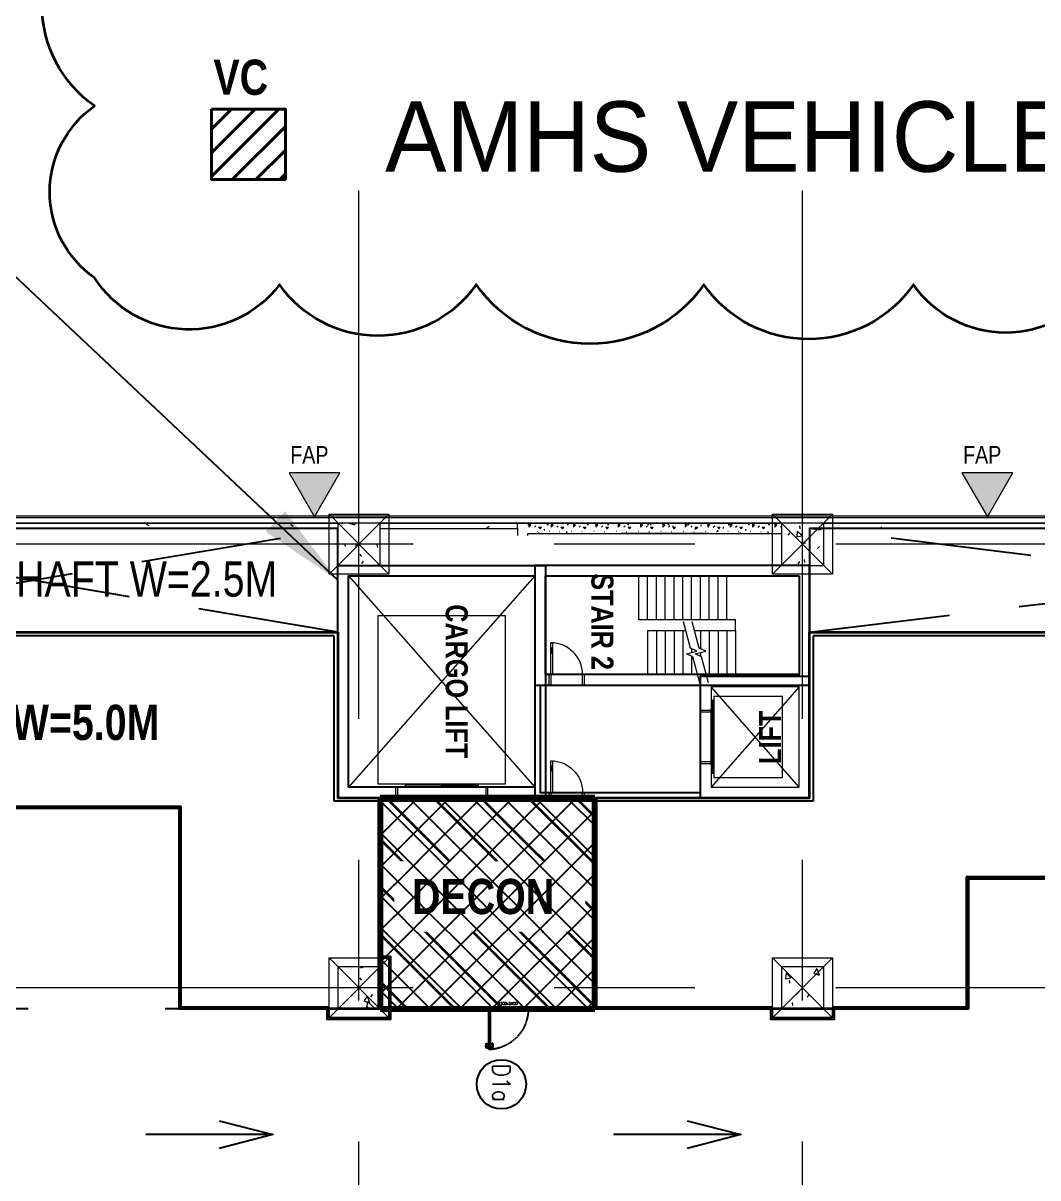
# Model space of a CAD drawing. Extents: x -14231 to 516634, y -267190 to 70805.
# Drawn here: x 423174 to 451998, y -78894 to -46091 of the extents above; entities that cross this region are included whole.
import ezdxf
from ezdxf.enums import TextEntityAlignment as Align

# ---------------------------------------------------------------- set-up
doc = ezdxf.new("R2010")
doc.units = 0
doc.header["$LTSCALE"] = 8
for name, pattern in [('188K-SM-03-F10-ARCH-PA-Y2257103$0$AP5A-SM-03-F20-ARCH-PA-Y2230801+Y2230803$0$ALL-PA-TXT-Y2221201$0$DASHED', [19.05, 12.7, -6.35]), ('Dash', [1587.5, 793.75, -793.75]), ('IDA - Grid Line', [3500, 2000, -500, 500, -500]), ('IDA - Hidden 065', [537.5, 375, -162.5]), ('IDA - Hidden 2-1', [750, 500, -250]), ('Overhead', [992.1875, 595.3125, -396.875])]:
    doc.linetypes.add(name, pattern=pattern)
doc.layers.get('0').update_dxf_attribs({"color": 1, "linetype": 'CONTINUOUS'})
for name, color, linetype in [('0-1.7M Column', 254, 'CONTINUOUS'), ('0-T100单抗岩棉库板H10000', 21, 'CONTINUOUS'), ('0-T100非抗岩棉库板H10000', 1, 'CONTINUOUS'), ('0-T50单抗铝蜂巢库板H3000', 161, 'CONTINUOUS'), ('0-T50单抗铝蜂巢库板H5000', 3, 'CONTINUOUS'), ('0-T50双抗铝蜂巢库板H5000', 2, 'CONTINUOUS'), ('00-MEP Layout', 7, 'CONTINUOUS'), ('188K-SM-03-F10-ARCH-PA-Y2257103$0$K-Door', 4, 'CONTINUOUS'), ('188K-SM-03-F10-ARCH-PA-Y2257103$0$K-TXT', 7, 'CONTINUOUS'), ('Ceiling FL+3000', 6, 'CONTINUOUS'), ('Ceiling FL+5000', 150, 'CONTINUOUS'), ('CTCI', 4, 'CONTINUOUS'), ('SKY05│level-60%', 7, 'CONTINUOUS')]:
    doc.layers.add(name, color=color, linetype=linetype)
for name, color, linetype, lineweight in [('A-_--------_A', 7, 'CONTINUOUS', 9), ('A-_ANOTGRID_E', 7, 'CONTINUOUS', 9), ('A-_DOOR----_E', 7, 'CONTINUOUS', 9), ('A-_ROOMNAME_A', 7, 'CONTINUOUS', 9), ('A-_STRC----_E', 7, 'CONTINUOUS', 9), ('A-_WALL----_E', 7, 'CONTINUOUS', 9), ('A-_WALL----_H', 7, 'CONTINUOUS', 9), ('A-COLN----_E', 7, 'CONTINUOUS', 9), ('A-COLN----_E1', 7, 'CONTINUOUS', 9)]:
    doc.layers.add(name, color=color, linetype=linetype, lineweight=lineweight)
doc.styles.add('188K-SM-03-F10-ARCH-PA-Y2257103$0$AP5A-SM-03-F20-ARCH-PA-Y2230801+Y2230803$0$ALL-PA-TXT-Y2221201$0$Standard', font='txt.shx', dxfattribs={"bigfont": 'chineset.shx'})
doc.styles.add('188K-SM-03-F10-ARCH-PA-Y2257103$0$Standard', font='txt.shx', dxfattribs={"bigfont": 'chineset.shx'})
doc.styles.add('Arial', font='arial.ttf', dxfattribs={"width": 0.8, "height": 0.25})
doc.styles.add('Arial Narrow', font='ARIALN.TTF', dxfattribs={"height": 0.2})
doc.styles.add('Arial Narrow_2', font='ARIALN.TTF', dxfattribs={"width": 0.8, "height": 0.22})
doc.styles.add('Arial Narrow_B_1', font='ARIALNB.TTF', dxfattribs={"height": 625})
doc.styles.add('Site Area', font='arial.ttf', dxfattribs={"width": 0.8})
doc.dimstyles.new('IDA_-_Arial_-_2_5mm_-_Black_-_Diagonal', dxfattribs={"dimscale": 304.8, "dimtxt": 639.644359, "dimasz": 0.82021, "dimexe": 0.82021, "dimexo": 0.82021, "dimgap": 0, "dimtad": 1, "dimdec": 0, "dimzin": 0, "dimdsep": 46, "dimtxsty": 'Arial Narrow_2', "dimblk1": 'OBLIQUE', "dimblk2": 'OBLIQUE', "dimsah": 1, "dimcen": 0.09, "dimdle": 0.82021, "dimazin": 0, "dimtfac": 1, "dimtdec": 4, "dimtix": 1, "dimtmove": 0, "dimatfit": 3, "dimfxl": 1, "dimtvp": 1, "dimtolj": 1, "dimtzin": 0, "dimarcsym": 2})
pattern_1 = [(270, (69356.9, 806163.47), (508, -2032), [83.82, -1440.18, 83.82, -1440.18, -8128]), (270, (69356.9, 806163.47), (508, -2032), [-3048, 83.82, -2964.18, 83.82, -1440.18, -3556]), (270, (69356.9, 806163.47), (508, -2032), [-7620, 83.82, -932.18, 83.82, -2456.18]), (30, (69610.9, 805401.47), (1505.76362, 1455.9409), [83.82, -1440.18, 83.82, -1440.18, -8128]), (30, (69610.9, 805401.47), (1505.76362, 1455.9409), [-3048, 83.82, -2964.18, 83.82, -1440.18, -3556]), (30, (69610.9, 805401.47), (1505.76362, 1455.9409), [-7620, 83.82, -932.18, 83.82, -2456.18]), (150, (70626.9, 805147.47), (-2013.76362, 576.0591), [83.82, -1440.18, 83.82, -1440.18, -8128]), (150, (70626.9, 805147.47), (-2013.76362, 576.0591), [-3048, 83.82, -2964.18, 83.82, -1440.18, -3556]), (150, (70626.9, 805147.47), (-2013.76362, 576.0591), [-7620, 83.82, -932.18, 83.82, -2456.18])]

# ---------------------------------------------------------------- blocks, each defined once
blk = doc.blocks.new('IDA - Rectangle Column - 1200W X 1200D-V68-PH1 LEVEL 3 - PROBE')
at = {"layer": 'A-COLN----_E1'}
h = blk.add_hatch(dxfattribs=at)
h.set_pattern_fill('FP_64', color=256, style=0, pattern_type=2)
h.set_pattern_definition([(50, (-867057.2, -375956.1), (1821.8403, -159.3907), [190.5, -2095.5]), (355, (-867057.2, -375956.1), (-352.428, 1910.5674), [152.4, -1676.4]), (100.451, (-866905.4, -375969.4), (1469.4262, 1751.166), [161.9, -1780.901]), (46.184, (-867057.2, -375448.1), (2710.791, -420.428), [285.75, -3143.25]), (96.636, (-866831.3, -375483.2), (2374.0256, 2474.276), [242.85, -2671.351]), (351.184, (-867057.2, -375448), (2374.05, 2474.2525), [228.6, -2514.6]), (21, (-866803.2, -375575.1), (1516.1442, -1022.6516), [190.5, -2095.5]), (326, (-866803.2, -375575.1), (618.021, 1841.8805), [152.4, -1676.4]), (71.451, (-866676.8, -375660.3), (2134.1713, 819.2124), [161.9, -1780.901]), (37.5, (-867057.2, -375956.1), (30.88603, 845.5504), [83.82, -1572.26, 83.82, -3300.73]), (37.5, (-867057.2, -375956.1), (30.88603, 845.5504), [-1739.9, -1617.98, 83.82, -1598.93]), (7.5, (-867057.2, -375956.1), (668.1966, 1001.80575), [83.82, -886.46, 83.82, -1534.16, -641.35]), (7.5, (-867057.2, -375956.1), (668.1966, 1001.80575), [-2588.26, 83.82, -557.53]), (327.5, (-867623.6, -375956.1), (1355.90933, -57.2896), [83.82, -551.18, 83.82, -4526.28]), (327.5, (-867623.6, -375956.1), (1355.90933, -57.2896), [-718.82, -1897.38, 83.82, -2545.08]), (317.5, (-867877.6, -375956.1), (1481.2932, 254.2664), [83.82, -741.68, 83.82, -3098.8]), (317.5, (-867877.6, -375956.1), (1481.2932, 254.2664), [-909.32, -1231.9, 83.82, -1783.08])])
h.paths.add_polyline_path([(600, -600), (600, 600), (-600, 600), (-600, -600)])
at = {"layer": 'A-COLN----_E'}
for p, q in [((600, 600), (-600, 600)), ((-600, 600), (-600, -600)), ((600, -600), (600, 600)), ((-600, -600), (600, -600))]:
    blk.add_line(p, q, dxfattribs=at)
blk = doc.blocks.new('IDA - Rectangle Column - 1200W X 1200D-V69-PH1 LEVEL 3 - PROBE')
at = {"layer": 'A-COLN----_E1'}
h = blk.add_hatch(dxfattribs=at)
h.set_pattern_fill('FP_65', color=256, style=0, pattern_type=2)
h.set_pattern_definition([(50, (-879657.2, -375956.1), (1821.8403, -159.3907), [190.5, -2095.5]), (355, (-879657.2, -375956.1), (-352.428, 1910.5674), [152.4, -1676.4]), (100.451, (-879505.4, -375969.4), (1469.4262, 1751.166), [161.9, -1780.901]), (46.184, (-879657.2, -375448.1), (2710.791, -420.428), [285.75, -3143.25]), (96.636, (-879431.3, -375483.2), (2374.0256, 2474.276), [242.85, -2671.351]), (351.184, (-879657.2, -375448), (2374.05, 2474.2525), [228.6, -2514.6]), (21, (-879403.2, -375575.1), (1516.1442, -1022.6516), [190.5, -2095.5]), (326, (-879403.2, -375575.1), (618.021, 1841.8805), [152.4, -1676.4]), (71.451, (-879276.8, -375660.3), (2134.1713, 819.2124), [161.9, -1780.901]), (37.5, (-879657.2, -375956.1), (30.88603, 845.5504), [83.82, -1572.26, 83.82, -3300.73]), (37.5, (-879657.2, -375956.1), (30.88603, 845.5504), [-1739.9, -1617.98, 83.82, -1598.93]), (7.5, (-879657.2, -375956.1), (668.1966, 1001.80575), [83.82, -886.46, 83.82, -1534.16, -641.35]), (7.5, (-879657.2, -375956.1), (668.1966, 1001.80575), [-2588.26, 83.82, -557.53]), (327.5, (-880223.6, -375956.1), (1355.90933, -57.2896), [83.82, -551.18, 83.82, -4526.28]), (327.5, (-880223.6, -375956.1), (1355.90933, -57.2896), [-718.82, -1897.38, 83.82, -2545.08]), (317.5, (-880477.6, -375956.1), (1481.2932, 254.2664), [83.82, -741.68, 83.82, -3098.8]), (317.5, (-880477.6, -375956.1), (1481.2932, 254.2664), [-909.32, -1231.9, 83.82, -1783.08])])
h.paths.add_polyline_path([(600, -600), (600, 600), (-600, 600), (-600, -600)])
at = {"layer": 'A-COLN----_E'}
for p, q in [((600, 600), (-600, 600)), ((-600, 600), (-600, -600)), ((600, -600), (600, 600)), ((-600, -600), (600, -600))]:
    blk.add_line(p, q, dxfattribs=at)
blk = doc.blocks.new('IDA - Rectangle Column - 1200W X 1200D-V70-PH1 LEVEL 3 - PROBE')
at = {"layer": 'A-COLN----_E1'}
h = blk.add_hatch(dxfattribs=at)
h.set_pattern_fill('FP_66', color=256, style=0, pattern_type=2)
h.set_pattern_definition([(50, (-867057.2, -363356.1), (1821.8403, -159.3907), [190.5, -2095.5]), (355, (-867057.2, -363356.1), (-352.428, 1910.5674), [152.4, -1676.4]), (100.451, (-866905.4, -363369.4), (1469.4262, 1751.166), [161.9, -1780.901]), (46.184, (-867057.2, -362848.1), (2710.791, -420.428), [285.75, -3143.25]), (96.636, (-866831.3, -362883.2), (2374.0256, 2474.276), [242.85, -2671.351]), (351.184, (-867057.2, -362848), (2374.05, 2474.2525), [228.6, -2514.6]), (21, (-866803.2, -362975.1), (1516.1442, -1022.6516), [190.5, -2095.5]), (326, (-866803.2, -362975.1), (618.021, 1841.8805), [152.4, -1676.4]), (71.451, (-866676.8, -363060.3), (2134.1713, 819.2124), [161.9, -1780.901]), (37.5, (-867057.2, -363356.1), (30.88603, 845.5504), [83.82, -1572.26, 83.82, -3300.73]), (37.5, (-867057.2, -363356.1), (30.88603, 845.5504), [-1739.9, -1617.98, 83.82, -1598.93]), (7.5, (-867057.2, -363356.1), (668.1966, 1001.80575), [83.82, -886.46, 83.82, -1534.16, -641.35]), (7.5, (-867057.2, -363356.1), (668.1966, 1001.80575), [-2588.26, 83.82, -557.53]), (327.5, (-867623.6, -363356.1), (1355.90933, -57.2896), [83.82, -551.18, 83.82, -4526.28]), (327.5, (-867623.6, -363356.1), (1355.90933, -57.2896), [-718.82, -1897.38, 83.82, -2545.08]), (317.5, (-867877.6, -363356.1), (1481.2932, 254.2664), [83.82, -741.68, 83.82, -3098.8]), (317.5, (-867877.6, -363356.1), (1481.2932, 254.2664), [-909.32, -1231.9, 83.82, -1783.08])])
h.paths.add_polyline_path([(-600, -600), (600, -600), (600, 600), (-600, 600)])
at = {"layer": 'A-COLN----_E'}
for p, q in [((600, 600), (-600, 600)), ((-600, 600), (-600, -600)), ((600, -600), (600, 600)), ((-600, -600), (600, -600))]:
    blk.add_line(p, q, dxfattribs=at)
blk = doc.blocks.new('IDA - Rectangle Column - 1200W X 1200D-V71-PH1 LEVEL 3 - PROBE')
at = {"layer": 'A-COLN----_E1'}
h = blk.add_hatch(dxfattribs=at)
h.set_pattern_fill('FP_67', color=256, style=0, pattern_type=2)
h.set_pattern_definition([(50, (-879657.2, -363356.1), (1821.8403, -159.3907), [190.5, -2095.5]), (355, (-879657.2, -363356.1), (-352.428, 1910.5674), [152.4, -1676.4]), (100.451, (-879505.4, -363369.4), (1469.4262, 1751.166), [161.9, -1780.901]), (46.184, (-879657.2, -362848.1), (2710.791, -420.428), [285.75, -3143.25]), (96.636, (-879431.3, -362883.2), (2374.0256, 2474.276), [242.85, -2671.351]), (351.184, (-879657.2, -362848), (2374.05, 2474.2525), [228.6, -2514.6]), (21, (-879403.2, -362975.1), (1516.1442, -1022.6516), [190.5, -2095.5]), (326, (-879403.2, -362975.1), (618.021, 1841.8805), [152.4, -1676.4]), (71.451, (-879276.8, -363060.3), (2134.1713, 819.2124), [161.9, -1780.901]), (37.5, (-879657.2, -363356.1), (30.88603, 845.5504), [83.82, -1572.26, 83.82, -3300.73]), (37.5, (-879657.2, -363356.1), (30.88603, 845.5504), [-1739.9, -1617.98, 83.82, -1598.93]), (7.5, (-879657.2, -363356.1), (668.1966, 1001.80575), [83.82, -886.46, 83.82, -1534.16, -641.35]), (7.5, (-879657.2, -363356.1), (668.1966, 1001.80575), [-2588.26, 83.82, -557.53]), (327.5, (-880223.6, -363356.1), (1355.90933, -57.2896), [83.82, -551.18, 83.82, -4526.28]), (327.5, (-880223.6, -363356.1), (1355.90933, -57.2896), [-718.82, -1897.38, 83.82, -2545.08]), (317.5, (-880477.6, -363356.1), (1481.2932, 254.2664), [83.82, -741.68, 83.82, -3098.8]), (317.5, (-880477.6, -363356.1), (1481.2932, 254.2664), [-909.32, -1231.9, 83.82, -1783.08])])
h.paths.add_polyline_path([(600, -600), (600, 600), (-600, 600), (-600, -600)])
at = {"layer": 'A-COLN----_E'}
for p, q in [((600, 600), (-600, 600)), ((-600, 600), (-600, -600)), ((600, -600), (600, 600)), ((-600, -600), (600, -600))]:
    blk.add_line(p, q, dxfattribs=at)
blk = doc.blocks.new('F10N-L30_PIPING SHAFT-01')
at = {"layer": 'CTCI', "color": 5, "linetype": 'IDA - Hidden 2-1'}
for p, q in [((2950, 54950), (0, 30800)), ((2950, 30800), (0, 54950)), ((2950, 17400), (0, 0)), ((2950, 0), (0, 17400))]:
    blk.add_line(p, q, dxfattribs=at)
at = {"layer": 'CTCI', "color": 5}
for points in [[(2950, 54950), (0, 54950), (0, 30800), (2950, 30800)], [(2950, 17400), (0, 17400), (0, 0), (2950, 0)]]:
    blk.add_lwpolyline(points, close=True, dxfattribs=at)
at = {"color": 5, "lineweight": 53, "char_height": 1000, "width": 12873.67, "attachment_point": 1, "rotation": 90, "style": 'Site Area'}
for insert in [(1528, 41260), (937, 3418)]:
    blk.add_mtext('PIPING SHAFT W=2.5M', dxfattribs=dict(at, insert=insert))
blk = doc.blocks.new('_Oblique')
at = {"color": 0, "linetype": 'ByBlock', "lineweight": -2}
blk.add_line((-0.5, -0.5), (0.5, 0.5), dxfattribs=at)
blk = doc.blocks.new('IDA - Lift - 2500W X 2850D - Lift Shaft PL-9846512-PH1 LEVEL B1 CARPARK')
at = {"layer": 'A-_DOOR----_E'}
for p, q in [((-735, 150), (-800, 150)), ((-800, 150), (-800, -150)), ((-735, -150), (-735, 150)), ((730, 150), (665, 150)), ((665, 150), (665, -150)), ((730, -150), (730, 150)), ((-1460, -150), (1390, -150)), ((-1460, -2650), (-1460, -150)), ((-1460, -2650), (1390, -150)), ((1390, -2650), (-1460, -150)), ((-1185, -230), (1115, -230)), ((-1185, -2180), (-1185, -230)), ((-1075, -180), (-35, -180)), ((-1075, -215), (-1075, -180)), ((-35, -215), (-1075, -215)), ((-35, -150), (-830, -150)), ((-830, -150), (-830, -160)), ((-830, -160), (-35, -160)), ((-800, -150), (-735, -150)), ((-35, -160), (-35, -150)), ((760, -150), (-35, -150)), ((-35, -150), (-35, -160)), ((-35, -160), (760, -160)), ((-35, -180), (-35, -215)), ((1005, -180), (-35, -180)), ((-35, -180), (-35, -215)), ((-35, -215), (1005, -215)), ((665, -150), (730, -150)), ((760, -160), (760, -150)), ((1005, -215), (1005, -180)), ((1115, -230), (1115, -2180)), ((1390, -150), (1390, -2650)), ((1115, -2180), (-1185, -2180)), ((1390, -2650), (-1460, -2650))]:
    blk.add_line(p, q, dxfattribs=at)
blk = doc.blocks.new('IDA - Lift - 5300W X 6000D - Lift Shaft GL-9846656-PH1 LEVEL B1 CARPARK')
at = {"layer": 'A-_DOOR----_E'}
for p, q in [((-1285, 150), (-1350, 150)), ((-1350, 150), (-1350, -150)), ((-1285, -150), (-1285, 150)), ((1280, 150), (1215, 150)), ((1215, 150), (1215, -150)), ((1280, -150), (1280, 150)), ((-2685, -150), (2615, -150)), ((-2685, -6150), (-2685, -150)), ((-2685, -6150), (2615, -150)), ((2615, -6150), (-2685, -150)), ((-1835, -230), (1765, -230)), ((-1835, -5030), (-1835, -230)), ((-35, -150), (-1380, -150)), ((-1380, -150), (-1380, -160)), ((-1380, -160), (-35, -160)), ((-1350, -150), (-1285, -150)), ((-1075, -180), (-35, -180)), ((-1075, -215), (-1075, -180)), ((-35, -215), (-1075, -215)), ((-35, -160), (-35, -150)), ((1310, -150), (-35, -150)), ((-35, -150), (-35, -160)), ((-35, -160), (1310, -160)), ((-35, -180), (-35, -215)), ((1005, -180), (-35, -180)), ((-35, -180), (-35, -215)), ((-35, -215), (1005, -215)), ((1005, -215), (1005, -180)), ((1215, -150), (1280, -150)), ((1310, -160), (1310, -150)), ((1765, -230), (1765, -5030)), ((2615, -150), (2615, -6150)), ((1765, -5030), (-1835, -5030)), ((2615, -6150), (-2685, -6150))]:
    blk.add_line(p, q, dxfattribs=at)
blk = doc.blocks.new('IDA - F - Single - Swing - VP - 1000L X 2200H - DOOR TYPE - FIRE RATING-9848701-PH1 LEVEL B1 CARPARK')
at = {"layer": 'A-_DOOR----_E'}
for p, q in [((-500, 150), (-450, 150)), ((-500, -150), (-500, 150)), ((-450, 150), (-450, -150)), ((450, 150), (500, 150)), ((450, -150), (450, 150)), ((500, 150), (500, -150)), ((-450, -150), (-500, -150)), ((400, -150), (450, -150)), ((400, -1050), (400, -150)), ((450, -150), (450, -1050)), ((500, -150), (450, -150)), ((400, -750), (450, -750)), ((400, -775), (450, -775)), ((400, -875), (450, -875)), ((400, -900), (450, -900)), ((425, -875), (425, -775)), ((450, -1050), (400, -1050))]:
    blk.add_line(p, q, dxfattribs=at)
blk.add_arc((450, -150), 900, 180, 270, dxfattribs=at)
blk.add_arc((450, -150), 900, 180, 270, dxfattribs=at)
blk = doc.blocks.new('IDA - F - Single - Swing - VP - 1000L X 2200H - DOOR TYPE - FIRE RATING-9849342-PH1 LEVEL B1 CARPARK')
at = {"layer": 'A-_DOOR----_E'}
for p, q in [((450, 975), (400, 975)), ((400, 975), (400, 75)), ((400, 825), (450, 825)), ((400, 800), (450, 800)), ((400, 700), (450, 700)), ((400, 675), (450, 675)), ((425, 800), (425, 700)), ((450, 75), (450, 975)), ((-450, 75), (-500, 75)), ((-500, 75), (-500, -75)), ((-450, -75), (-450, 75)), ((400, 75), (450, 75)), ((500, 75), (450, 75)), ((450, 75), (450, -75)), ((500, -75), (500, 75)), ((-500, -75), (-450, -75)), ((450, -75), (500, -75))]:
    blk.add_line(p, q, dxfattribs=at)
blk.add_arc((450, 75), 900, 90, 180, dxfattribs=at)
blk.add_arc((450, 75), 900, 90, 180, dxfattribs=at)
blk = doc.blocks.new('A$C2f7a8b13')
for points in [[(-6600, 5600), (-3200, 5600), (-3200, 13400), (-6600, 13400)], [(0, 10300), (-3450, 10300), (-3450, 13400), (0, 13400)], [(-6300, 13100), (-3500, 13100), (-3500, 5900), (-6300, 5900)], [(-6600, 5900), (0, 5900), (0, 0), (-6600, 0)], [(-300, 300), (-6300, 300), (-6300, 5600), (-300, 5600)]]:
    blk.add_lwpolyline(points, close=True)
for points in [[(-3200, 5600), (0, 5600), (0, 10300)], [(-3200, 5750), (-150, 5750), (-150, 10300)]]:
    blk.add_lwpolyline(points)
at = {"layer": 'A-_STRC----_E', "linetype": 'Overhead'}
for p, q in [((-5050, 11300), (-5050, 11050)), ((-4750, 11300), (-5050, 11300)), ((-4750, 11300), (-3500, 11300)), ((-4750, 10133), (-4750, 11300)), ((-3500, 10467), (-3500, 11300)), ((-5050, 11050), (-6300, 11050)), ((-6300, 11050), (-6300, 8550)), ((-5050, 11050), (-5050, 8550)), ((-4750, 11050), (-3500, 11050)), ((-5050, 10800), (-6300, 10800)), ((-5050, 10550), (-6300, 10550)), ((-4750, 10800), (-3500, 10800)), ((-4750, 10550), (-3500, 10550)), ((-3259, 10532), (-4004, 10332)), ((-5050, 10300), (-6300, 10300)), ((-4246, 10268), (-4991, 10068)), ((-4750, 10300), (-4232, 10300)), ((-4165, 10451), (-4246, 10268)), ((-4085, 10149), (-4165, 10451)), ((-4125, 10300), (-4018, 10300)), ((-4004, 10332), (-4085, 10149)), ((-5050, 10050), (-6300, 10050)), ((-5050, 9800), (-6300, 9800)), ((-5050, 9550), (-6300, 9550)), ((-5050, 9300), (-6300, 9300)), ((-5050, 9050), (-6300, 9050)), ((-5050, 8800), (-6300, 8800)), ((-5050, 8550), (-6300, 8550))]:
    blk.add_line(p, q, dxfattribs=at)
at = {"layer": 'A-_STRC----_E'}
for p, q in [((-4165, 10201), (-4246, 10018)), ((-4085, 9899), (-4165, 10201)), ((-3259, 10282), (-4004, 10082)), ((-4246, 10018), (-4991, 9818)), ((-4750, 9800), (-4750, 9883)), ((-4232, 10050), (-4125, 10050)), ((-4004, 10082), (-4085, 9899)), ((-4018, 10050), (-3500, 10050)), ((-4750, 9550), (-4750, 9800)), ((-4750, 9800), (-3500, 9800)), ((-4750, 9300), (-4750, 9550)), ((-4750, 9550), (-3500, 9550)), ((-4750, 9050), (-4750, 9300)), ((-4750, 9300), (-3500, 9300)), ((-4750, 8800), (-4750, 9050)), ((-4750, 9050), (-3500, 9050)), ((-4750, 8800), (-3500, 8800))]:
    blk.add_line(p, q, dxfattribs=at)
at = {"layer": 'A-_WALL----_E'}
blk.add_line((-3500, 5900), (-5250, 5900), dxfattribs=at)
at = {"layer": 'A-_DOOR----_E', "lineweight": 9, "xscale": -1}
for name, p, rotation in [('IDA - Lift - 2500W X 2850D - Lift Shaft PL-9846512-PH1 LEVEL B1 CARPARK', (-1690, 10450), 180), ('IDA - F - Single - Swing - VP - 1000L X 2200H - DOOR TYPE - FIRE RATING-9849342-PH1 LEVEL B1 CARPARK', (-75, 6500), 90)]:
    blk.add_blockref(name, p, dxfattribs=dict(at, rotation=rotation))
at = {"layer": 'A-_DOOR----_E', "lineweight": 9, "rotation": 270}
for name, p in [('IDA - F - Single - Swing - VP - 1000L X 2200H - DOOR TYPE - FIRE RATING-9848701-PH1 LEVEL B1 CARPARK', (-3350, 6500)), ('IDA - Lift - 5300W X 6000D - Lift Shaft GL-9846656-PH1 LEVEL B1 CARPARK', (-150, 2915))]:
    blk.add_blockref(name, p, dxfattribs=at)
at = {"layer": 'A-_ROOMNAME_A', "insert": (-961, 12591), "char_height": 625, "width": 1863.92, "attachment_point": 7, "rotation": 180, "style": 'Arial Narrow_B_1'}
blk.add_mtext('LIFT', dxfattribs=at)
at = {"layer": 'A-_ROOMNAME_A', "char_height": 625, "style": 'Arial Narrow_B_1'}
for s, insert, width, attachment_point in [('STAIR 2', (-6374, 7194), 3327, 7), ('CARGO LIFT', (-5494, 3691), 5331.22, 1)]:
    blk.add_mtext(s, dxfattribs=dict(at, insert=insert, width=width, attachment_point=attachment_point))
blk = doc.blocks.new('A$Cdbe0066e')
at = {"lineweight": 40}
h = blk.add_hatch(dxfattribs=at)
h.set_pattern_fill('ANSI31', color=1, scale=150)
h.set_pattern_definition([(45, (-170200.37, 1667730.7), (-336.7596, 336.7596), [])])
h.paths.add_polyline_path([(0, 2000), (2100, 2000), (2100, 0), (0, 0)])
at = {"color": 3, "lineweight": 40}
blk.add_lwpolyline([(0, 2000), (2100, 2000), (2100, 0), (0, 0)], close=True, dxfattribs=at)
at = {"color": 4, "lineweight": 53, "insert": (58, 3405, 0), "char_height": 1000, "attachment_point": 1, "style": 'Site Area'}
blk.add_mtext_dynamic_manual_height_columns('{\\fArial|b1|i0|c0|p34;VC}', width=1894.61, gutter_width=24255, heights=[0], dxfattribs=at)
blk = doc.blocks.new('A$C3c950bc4')
at = {"layer": 'A-COLN----_E1', "color": 8, "lineweight": 9}
for p, q in [((850, 850), (-850, -850)), ((-850, 850), (850, -850)), ((13450, 850), (11750, -850)), ((11750, 850), (13450, -850))]:
    blk.add_line(p, q, dxfattribs=at)
for points in [[(-850, 850), (850, 850), (850, -850), (-850, -850)], [(11750, 850), (13450, 850), (13450, -850), (11750, -850)]]:
    blk.add_lwpolyline(points, close=True, dxfattribs=at)
blk = doc.blocks.new('188K-SM-03-F10-ARCH-PA-Y2257103$0$AP5A-SM-03-F20-ARCH-PA-Y2230801+Y2230803$0$把手GMT水平鎖')
blk.add_lwpolyline([(24, 8), (-24, 8), (-24, 0), (24, 0)], close=True)
blk.add_lwpolyline([(-11, 0), (-11, -40), (-10, -54, 0.327495), (-4, -62, 0.089847), (104, -64, 1.144881), (99, -45, -0.137079), (16, -45, -0.349357), (11, -40), (11, 0)], format="xyb")
blk = doc.blocks.new('188K-SM-03-F10-ARCH-PA-Y2257103$0$單開庫板門-1200x2400(水平把手)')
at = {"ltscale": 0.1}
for p, q in [((26008.6, -11403.6), (26004.5, -11403.6)), ((26004.5, -11403.6), (26004.5, -11414.1)), ((26004.5, -11414.1), (26004.5, -11415.3)), ((26004.5, -11414.1), (26008.6, -11414.1)), ((26004.5, -11415.4), (26004.6, -11415.5)), ((26008.6, -11414), (26004.6, -11414)), ((26004.6, -11414.3), (26004.6, -11414.2)), ((26004.6, -11415.3), (26004.6, -11414.5)), ((26004.7, -11414.1), (26006.5, -11414.1)), ((26005.1, -11414.4), (26004.7, -11414.4)), ((26004.7, -11414.5), (26005.1, -11414.5)), ((26004.7, -11414.5), (26004.7, -11506)), ((26004.7, -11506), (26004.7, -11414.5)), ((26004.7, -11414.5), (26004.7, -11414.5)), ((26004.7, -11415.4), (26004.7, -11415.3)), ((26005.2, -11414.4), (26005.2, -11414.4)), ((26006.5, -11414.1), (26006.6, -11414.1)), ((26006.6, -11414.1), (26006.6, -11414.1)), ((26006.6, -11414.1), (26008.4, -11414.1)), ((26008.4, -11414.4), (26008, -11414.4)), ((26008, -11414.4), (26008, -11414.4)), ((26008, -11414.5), (26008.4, -11414.5)), ((26008.4, -11506), (26008.4, -11414.5)), ((26008.4, -11414.5), (26008.4, -11414.5)), ((26008.4, -11414.5), (26008.4, -11506)), ((26008.4, -11415.3), (26008.4, -11415.4)), ((26008.5, -11414.2), (26008.5, -11414.3)), ((26008.5, -11414.5), (26008.5, -11415.3)), ((26008.5, -11415.5), (26008.6, -11415.4)), ((26008.6, -11414.1), (26008.6, -11403.6)), ((26008.6, -11415.3), (26008.6, -11414.1)), ((26008.6, -11506.4), (26004.5, -11506.4)), ((26004.5, -11506.4), (26004.5, -11518)), ((26004.7, -11506), (26004.7, -11506)), ((26008.4, -11506), (26008.4, -11506)), ((26008.6, -11518), (26008.6, -11506.4)), ((25999.5, -11519.7), (25999.5, -11523.2)), ((26002.5, -11519.1), (26000, -11519.1)), ((26000, -11523.7), (26002.4, -11523.7)), ((26002.4, -11523.7), (26004.1, -11522.6)), ((26002.9, -11518.5), (26002.6, -11518.5)), ((26002.6, -11518.5), (26002.6, -11521)), ((26002.6, -11521.9), (26002.6, -11519.3)), ((26002.6, -11521), (26002.9, -11521)), ((26003.4, -11521.9), (26002.6, -11521.9)), ((26002.9, -11521), (26002.9, -11518.5)), ((26003.3, -11522.2), (26003.3, -11522)), ((26003.3, -11522), (26003.4, -11522)), ((26004, -11522.2), (26003.3, -11522.2)), ((26008.3, -11517.5), (26003.6, -11517.5)), ((26003.6, -11517.5), (26003.6, -11517.7)), ((26003.6, -11517.7), (26008.3, -11517.7)), ((26004.1, -11521.9), (26003.9, -11521.9)), ((26003.9, -11522), (26004, -11522)), ((26004, -11522), (26004, -11522.2)), ((26004.2, -11522.4), (26004.2, -11521.9)), ((26004.5, -11518), (26008.6, -11518)), ((26008.3, -11517.7), (26008.3, -11517.5)), ((26114.8, -11521.9), (26115.1, -11521.9)), ((26114.8, -11522.4), (26114.8, -11521.9)), ((26114.9, -11522), (26114.9, -11522.2)), ((26115.1, -11522), (26114.9, -11522)), ((26114.9, -11522.2), (26115.7, -11522.2)), ((26116.6, -11523.7), (26114.9, -11522.6)), ((26115.5, -11521.9), (26116.3, -11521.9)), ((26115.7, -11522), (26115.5, -11522)), ((26115.7, -11522.2), (26115.7, -11522)), ((26116.3, -11521.9), (26116.3, -11519.3)), ((26116.5, -11519.1), (26119, -11519.1)), ((26119, -11523.7), (26116.6, -11523.7)), ((26119.5, -11519.7), (26119.5, -11523.2))]:
    blk.add_line(p, q, dxfattribs=at)
blk.add_lwpolyline([(26006.6, -11506.4), (26006.5, -11506.3), (26004.7, -11506.3, -0.414214), (26004.6, -11506.3), (26004.6, -11506.1, -0.414214), (26004.7, -11506.1), (26005.1, -11506.1, 0.414214), (26005.2, -11506.1), (26005.2, -11506, 0.414214), (26005.1, -11506), (26004.7, -11506, -0.414214), (26004.6, -11506), (26004.6, -11505.2, -0.414214), (26004.7, -11505.2), (26004.7, -11505.2, 0.414214), (26004.7, -11505.2), (26004.7, -11505, 0.72636), (26004.6, -11505), (26004.5, -11505.1, 0.158507), (26004.5, -11505.2), (26004.5, -11506.4, 0.414214), (26004.6, -11506.5), (26008.6, -11506.5, 0.414214), (26008.6, -11506.4), (26008.6, -11505.2, 0.158507), (26008.6, -11505.1), (26008.5, -11505, 0.72636), (26008.4, -11505), (26008.4, -11505.2, 0.414214), (26008.5, -11505.2, -0.414214), (26008.5, -11505.2), (26008.5, -11506, -0.414214), (26008.4, -11506), (26008, -11506, 0.414214), (26008, -11506), (26008, -11506.1, 0.414214), (26008, -11506.1), (26008.4, -11506.1, -0.414214), (26008.5, -11506.1), (26008.5, -11506.3, -0.414214), (26008.4, -11506.3), (26006.6, -11506.3)], format="xyb", close=True, dxfattribs=at)
for points in [[(25999.5, -11518.9), (25999.5, -11523.9)], [(26119.5, -11518.9), (26119.5, -11523.9)]]:
    blk.add_lwpolyline(points)
for centre, radius, start, end in [((26004.6, -11414.1), 0.0313, 90, 180), ((26004.6, -11415.3), 0.0313, 180, 216.0274), ((26004.7, -11414.2), 0.0313, 90, 180), ((26004.7, -11414.3), 0.0313, 180, 270), ((26004.7, -11414.5), 0.0313, 90, 180), ((26004.7, -11415.3), 0.0209, 180, 270), ((26004.7, -11415.4), 0.0313, 216.0274, 360), ((26004.7, -11415.3), 0.0209, 360, 90), ((26005.1, -11414.4), 0.0313, 270, 0), ((26005.1, -11414.4), 0.0313, 0, 90), ((26008, -11414.4), 0.0313, 90, 180), ((26008, -11414.4), 0.0313, 180, 270), ((26008.4, -11414.2), 0.0313, 360, 90), ((26008.4, -11414.3), 0.0313, 270, 0), ((26008.4, -11414.5), 0.0313, 0, 90), ((26008.5, -11415.3), 0.0209, 90, 180), ((26008.5, -11415.4), 0.0313, 180, 323.9726), ((26008.5, -11415.3), 0.0209, 270, 360), ((26008.6, -11414.1), 0.0313, 360, 90), ((26008.6, -11415.3), 0.0313, 323.9726, 360)]:
    blk.add_arc(centre, radius, start, end, dxfattribs=at)
at = {"linetype": '188K-SM-03-F10-ARCH-PA-Y2257103$0$AP5A-SM-03-F20-ARCH-PA-Y2230801+Y2230803$0$ALL-PA-TXT-Y2221201$0$DASHED', "ltscale": 0.01}
blk.add_arc((26001.1, -11518.7), 115.3, 359.8531, 85.8135, dxfattribs=at)
at = {"ltscale": 0.1}
for centre, major_axis, start_param, end_param in [((26000, -11519.7), (0.369, -0.369), 2.356194, 3.926991), ((26000, -11523.2), (-0.369, -0.369), 5.497787, 7.068583), ((26002.5, -11519.3), (0.111, -0.111), 7.068583, 8.63938), ((26003.4, -11521.9), (-0.0369, -0.0369), 0.785398, 3.926991), ((26003.9, -11521.9), (-0.0369, -0.0369), 3.926991, 7.068583), ((26004.1, -11521.9), (0.0369, -0.0369), 7.068583, 8.63938), ((26003.9, -11522.4), (0.221, -0.221), 6.162283, 7.068583), ((26114.8, -11521.9), (-0.0369, -0.0369), -2.356194, -0.785398), ((26115.1, -11522.4), (-0.221, -0.221), -0.785398, 0.120903), ((26115.1, -11521.9), (0.0369, -0.0369), -0.785398, 2.356194), ((26115.5, -11521.9), (0.0369, -0.0369), 2.356194, 5.497787), ((26116.5, -11519.3), (-0.111, -0.111), -2.356194, -0.785398), ((26119, -11519.7), (-0.369, -0.369), 2.356194, 3.926991), ((26119, -11523.2), (0.369, -0.369), -0.785398, 0.785398)]:
    blk.add_ellipse(centre, major_axis=major_axis, ratio=1, start_param=start_param, end_param=end_param, dxfattribs=at)
at = {"ltscale": 0.1, "extrusion": (0, 0, -1)}
blk.add_ellipse((26003.1, -11517.9), major_axis=(-0.516, 0.516), ratio=1, start_param=5.497787, end_param=11.780972, dxfattribs=at)
at = {"ltscale": 5}
for p, xscale, yscale, zscale, rotation in [((26003.6, -11408.9), 0.1058823529319317, 0.1058823529319317, 0.1058823529319317, 270), ((26009.5, -11408.9), -0.1058823529319317, 0.1058823529396357, 0.1058823529411765, 90)]:
    blk.add_blockref('188K-SM-03-F10-ARCH-PA-Y2257103$0$AP5A-SM-03-F20-ARCH-PA-Y2230801+Y2230803$0$把手GMT水平鎖', p, dxfattribs=dict(at, xscale=xscale, yscale=yscale, zscale=zscale, rotation=rotation))
at = {"color": 8, "ltscale": 0.1, "style": '188K-SM-03-F10-ARCH-PA-Y2257103$0$AP5A-SM-03-F20-ARCH-PA-Y2230801+Y2230803$0$ALL-PA-TXT-Y2221201$0$Standard', "width": 0.85}
blk.add_text('1200*2400', height=8, dxfattribs=at).set_placement((26058.4, -11534.4), align=Align.MIDDLE_CENTER)

msp = doc.modelspace()

# ---------------------------------------------------------------- hatches: boundary and pattern name
at = {"layer": 'A-_--------_A', "lineweight": 5, "true_color": 0xff0000}
for points in [[(430731.3, -58868.7), (431453, -60118.7), (432174.7, -58868.7), (432040.6, -58868.7)], [(449841.3, -58868.7), (450563, -60118.7), (451284.7, -58868.7)]]:
    msp.add_hatch(color=1, dxfattribs=at).paths.add_polyline_path(points)
at = {"layer": 'A-_WALL----_H', "true_color": 0x808080}
h = msp.add_hatch(dxfattribs=at)
h.set_pattern_fill('FP_1', color=8, angle=-90, style=0, pattern_type=2)
h.set_pattern_definition(pattern_1)
h.paths.add_polyline_path([(395622.2, -60293.7), (395622.2, -60443.7), (406913, -60441.7), (406913, -60293.7), (401113.5, -60293.7)])
h.paths.add_polyline_path([(408113, -60443.7), (419513, -60443.7), (419513, -60293.7), (408113, -60293.7), (408113, -60438.5)])
h.paths.add_polyline_path([(420713, -60443.7), (432113, -60443.7), (432113, -60293.7), (420713, -60293.7), (420713, -60375.8)])
h.paths.add_polyline_path([(433313, -60293.7), (433313, -60443.7), (437213, -60443.7), (437213, -60293.7), (435906.5, -60293.7)])
h = msp.add_hatch(dxfattribs=at)
h.set_pattern_fill('FP_107', color=8, angle=-90, style=0, pattern_type=2)
h.set_pattern_definition([(270, (69356.9, 806163.47), (635, -635), [79.375, -555.625]), (360, (69356.9, 806163.47), (635, 635), [79.375, -555.625]), (45, (69356.9, 806084.1), (1e-13, 635.00027), [112.253, -785.772]), (270, (69714.1, 806084.1), (635, -635), [79.375, -555.625]), (315, (69674.4, 806044.4), (635.00027, -1e-13), [56.127, -841.899]), (45, (69674.4, 806044.4), (1e-13, 635.00027), [56.127, -841.899]), (270, (69872.84, 805845.97), (635, -635), [112.253, -522.747]), (315, (69872.84, 805845.97), (635.00027, -1e-13), [79.375, -818.651]), (45, (69872.84, 805733.7), (1e-13, 635.00027), [79.375, -818.651]), (360, (69515.66, 805726.9), (635, 635), [79.375, -555.625]), (315, (69515.66, 805726.9), (635.00027, -1e-13), [56.127, -841.899]), (45, (69555.34, 805687.2), (1e-13, 635.00027), [56.127, -841.899]), (270, (69515.66, 806084.1), (635, -635), [39.687, -531.812]), (270, (69674.4, 805607.84), (635, -635), [39.687, -531.812]), (360, (69753.8, 805806.3), (635, 635), [39.687, -531.813]), (45, (69396.6, 805726.9), (1e-13, 635.00027), [56.127, -841.899]), (45, (69833.16, 806004.7), (1e-13, 635.00027), [56.127, -841.899]), (315, (69565.27, 805865.8), (635.00027, -1e-13), [56.127, -841.899]), (360, (69436.3, 805945.2), (635, 635), [9.922, -625.078]), (360, (69704.2, 805915.4), (635, 635), [9.922, -625.078]), (360, (69813.3, 805617.76), (635, 635), [9.922, -625.078]), (360, (69476, 805607.84), (635, 635), [9.922, -625.078])])
h.paths.add_polyline_path([(437513, -60293.7), (437513, -60593.7), (444713, -60593.7), (444713, -60293.7), (439772.4, -60293.7)])
h = msp.add_hatch(dxfattribs=at)
h.set_pattern_fill('FP_1', color=8, angle=-90, style=0, pattern_type=2)
h.set_pattern_definition(pattern_1)
h.paths.add_polyline_path([(445913, -60293.7), (445913, -60443.7), (457313, -60443.7), (457313, -60293.7), (447504.1, -60293.7)])
h.paths.add_polyline_path([(458513, -60293.7), (458513, -60443.7), (469913, -60443.7), (469913, -60293.7), (462967.7, -60293.7)])
h.paths.add_polyline_path([(471113, -60293.7), (471113, -60443.7), (473313, -60443.7), (473313, -60293.7)])
at = {"layer": 'SKY05│level-60%', "lineweight": 35}
h = msp.add_hatch(dxfattribs=at)
h.set_pattern_fill('ANSI31', color=4, scale=300, angle=-90)
h.set_pattern_definition([(315, (69356.9, 1311697.2), (673.5192, 673.5192), [])])
h.paths.add_polyline_path([(433313, -68093.7), (433313, -74093.7), (439413, -74093.7), (439413, -68093.7)])

# ---------------------------------------------------------------- linework, layer by layer
at = {"linetype": 'IDA - Hidden 065', "ltscale": 3}
msp.add_lwpolyline([(482713, -61493.7), (474913, -61493.7), (474913, -74093.7), (414713, -74093.7)], dxfattribs=at)
at = {"layer": '0-T100单抗岩棉库板H10000', "lineweight": -3}
for p, q in [((439413, -68093.7), (433313, -68093.7)), ((439413, -68193.7), (433313, -68193.7))]:
    msp.add_line(p, q, dxfattribs=at)
at = {"layer": '0-T100非抗岩棉库板H10000', "lineweight": -3}
for p, q in [((432113, -63393.7), (414713, -63393.7)), ((432013, -63493.7), (414713, -63493.7)), ((432013, -68193.7), (432013, -63493.7)), ((432113, -68093.7), (432113, -63393.7)), ((469663, -63393.7), (445513, -63393.7)), ((445513, -63393.7), (445513, -68093.7)), ((469763, -63493.7), (445613, -63493.7)), ((445613, -63493.7), (445613, -68193.7)), ((433313, -68193.7), (432013, -68193.7)), ((433313, -68093.7), (432113, -68093.7)), ((445513, -68093.7), (439413, -68093.7)), ((445613, -68193.7), (439413, -68193.7))]:
    msp.add_line(p, q, dxfattribs=at)
at = {"layer": '0-T50单抗铝蜂巢库板H3000', "lineweight": -3}
for p, q in [((433313, -68180.6), (433313, -72643.7)), ((433363, -68180.6), (433363, -72643.7)), ((439363, -68193.7), (439363, -74043.7)), ((439413, -68193.7), (439413, -74043.7)), ((433363, -72593.7), (433613, -72593.7)), ((433363, -72643.7), (433563, -72643.7)), ((433563, -72643.7), (433563, -74043.7)), ((433613, -72593.7), (433613, -74043.7))]:
    msp.add_line(p, q, dxfattribs=at)
at = {"layer": '0-T50单抗铝蜂巢库板H5000', "lineweight": -3}
for p, q in [((427613, -68393.7), (414713, -68393.7)), ((427663, -68343.7), (414763, -68343.7)), ((427613, -74093.7), (427613, -68393.7)), ((427663, -74043.7), (427663, -68343.7)), ((474863, -70343.7), (449963, -70343.7)), ((449963, -70343.7), (449963, -74043.7)), ((474913, -70393.7), (450013, -70393.7)), ((450013, -70393.7), (450013, -74093.7)), ((431863, -74093.7), (427613, -74093.7)), ((431863, -74043.7), (427663, -74043.7)), ((431813, -74393.7), (431813, -74093.7)), ((431863, -74343.7), (431863, -74093.7)), ((433563, -74093.7), (433563, -74343.7)), ((433613, -74093.7), (433613, -74393.7)), ((444463, -74043.7), (439413, -74043.7)), ((444463, -74093.7), (439413, -74093.7)), ((444413, -74393.7), (444413, -74093.7)), ((444463, -74343.7), (444463, -74093.7)), ((449963, -74043.7), (446163, -74043.7)), ((450013, -74093.7), (446163, -74093.7)), ((446163, -74093.7), (446163, -74343.7)), ((446213, -74093.7), (446213, -74393.7)), ((433613, -74393.7), (431813, -74393.7)), ((433563, -74343.7), (431863, -74343.7)), ((446213, -74393.7), (444413, -74393.7)), ((446163, -74343.7), (444463, -74343.7))]:
    msp.add_line(p, q, dxfattribs=at)
at = {"layer": '0-T50双抗铝蜂巢库板H5000', "lineweight": -3}
for p, q in [((439413, -74043.7), (433563, -74043.7)), ((439413, -74093.7), (433563, -74093.7))]:
    msp.add_line(p, q, dxfattribs=at)
at = {"layer": '00-MEP Layout', "color": 30, "lineweight": 35, "true_color": 0xf26722}
msp.add_lwpolyline([(472220.9, -45792.1, -0.5205671), (472220.9, -53520.2, -0.5205671), (465631.3, -53520.2, -0.5205671), (461957.9, -53520.2, -0.5205671), (458127.4, -53520.2, -0.5205671), (453703.2, -53520.2, -0.5205671), (448462.4, -53520.2, -0.5205671), (442508.9, -53520.2, -0.5205671), (436045.9, -53520.2, -0.5205671), (430455.9, -53520.2, -0.5205671), (425202.1, -53326.9, -0.5205671), (425202.1, -48445, -0.5205671), (425202.1, -42716.1, -0.5205671)], format="xyb", dxfattribs=at)
at = {"layer": '188K-SM-03-F10-ARCH-PA-Y2257103$0$K-TXT'}
msp.add_circle((436758.9, -76235.6), 700, dxfattribs=at)
at = {"layer": 'A-_--------_A', "color": 1, "true_color": 0xff0000}
for p, q in [((432174.7, -58868.7), (430731.3, -58868.7)), ((430731.3, -58868.7), (431453, -60118.7)), ((432174.7, -58868.7), (430731.3, -58868.7)), ((430731.3, -58868.7), (431453, -60118.7)), ((431453, -60118.7), (432174.7, -58868.7)), ((431453, -60118.7), (432174.7, -58868.7)), ((451284.7, -58868.7), (449841.3, -58868.7)), ((449841.3, -58868.7), (450563, -60118.7)), ((451284.7, -58868.7), (449841.3, -58868.7)), ((449841.3, -58868.7), (450563, -60118.7)), ((450563, -60118.7), (451284.7, -58868.7)), ((450563, -60118.7), (451284.7, -58868.7))]:
    msp.add_line(p, q, dxfattribs=at)
at = {"layer": 'A-_ANOTGRID_E', "color": 8, "linetype": 'IDA - Grid Line', "true_color": 0x808080}
for p, q in [((432713, -149857.7), (432713, -50848.6)), ((445313, -149857.7), (445313, -50848.6)), ((490253.6, -60893.7), (402743.7, -60893.7)), ((490253.6, -73493.7), (402743.7, -73493.7))]:
    msp.add_line(p, q, dxfattribs=at)
at = {"layer": 'A-_STRC----_E', "linetype": 'Overhead'}
for q in [(440163, -60593.7), (444713, -60593.7)]:
    msp.add_line((442663, -60593.7), q, dxfattribs=at)
at = {"layer": 'A-_WALL----_E'}
for p, q in [((473163, -60143.7), (406913, -60143.7)), ((431438.6, -60093.7), (411307.5, -60093.7)), ((432113, -60293.7), (420713, -60293.7)), ((420713, -60293.7), (432113, -60293.7)), ((450548.6, -60093.7), (431467.5, -60093.7)), ((437213, -60293.7), (433313, -60293.7)), ((433313, -60293.7), (444713, -60293.7)), ((437213, -60443.7), (437213, -60293.7)), ((437513, -60293.7), (437213, -60293.7)), ((444713, -60293.7), (437513, -60293.7)), ((445913, -60293.7), (457313, -60293.7)), ((457313, -60293.7), (445913, -60293.7)), ((469238.6, -60093.7), (450577.5, -60093.7)), ((420713, -60443.7), (432113, -60443.7)), ((433313, -60443.7), (437213, -60443.7)), ((437213, -60443.7), (437213, -60643.7)), ((437513, -60643.7), (437513, -60593.7)), ((437513, -60593.7), (444713, -60593.7)), ((445913, -63393.7), (457313, -63393.7))]:
    msp.add_line(p, q, dxfattribs=at)
at = {"layer": 'CTCI', "color": 6, "linetype": 'Dash', "lineweight": 80}
msp.add_lwpolyline([(433313, -68093.7), (433313, -74093.7), (439413, -74093.7), (439413, -68093.7)], close=True, dxfattribs=at)

# ---------------------------------------------------------------- block references
at = {"color": 2, "lineweight": 40}
msp.add_blockref('A$Cdbe0066e', (428522.3, -50533.3), dxfattribs=at)
at = {"layer": '0-1.7M Column', "color": 30, "lineweight": 35, "true_color": 0xf26722, "rotation": 270}
msp.add_blockref('A$C3c950bc4', (445313, -60893.7), dxfattribs=at)
at = {"layer": '188K-SM-03-F10-ARCH-PA-Y2257103$0$K-Door', "xscale": -10.00000000000569, "yscale": 10.00000000000569, "zscale": 10.00000000000569, "rotation": 180}
msp.add_blockref('188K-SM-03-F10-ARCH-PA-Y2257103$0$單開庫板門-1200x2400(水平把手)', (176357, -189283), dxfattribs=at)
at = {"layer": 'A-COLN----_E1', "lineweight": 9, "rotation": 270}
for name, p in [('IDA - Rectangle Column - 1200W X 1200D-V70-PH1 LEVEL 3 - PROBE', (432713, -60893.7)), ('IDA - Rectangle Column - 1200W X 1200D-V68-PH1 LEVEL 3 - PROBE', (445313, -60893.7)), ('IDA - Rectangle Column - 1200W X 1200D-V71-PH1 LEVEL 3 - PROBE', (432713, -73493.7)), ('IDA - Rectangle Column - 1200W X 1200D-V69-PH1 LEVEL 3 - PROBE', (445313, -73493.7))]:
    msp.add_blockref(name, p, dxfattribs=at)
at = {"layer": 'CTCI', "color": 5, "rotation": 270}
msp.add_blockref('F10N-L30_PIPING SHAFT-01', (414713, -60443.7), dxfattribs=at)
at = {"layer": 'CTCI', "color": 30, "lineweight": 35, "true_color": 0xf26722, "rotation": 270}
msp.add_blockref('A$C2f7a8b13', (432113, -68093.7), dxfattribs=at)

# ---------------------------------------------------------------- texts
at = {"color": 2, "lineweight": 40, "insert": (433455, -48313.3, 0), "char_height": 2000, "attachment_point": 1, "style": 'Arial Narrow'}
msp.add_mtext_dynamic_manual_height_columns('{\\fPMingLiU|b0|i0|c0|p18;AMHS VEHICLE CAROUSEL}', width=38239.856, gutter_width=10000, heights=[0], dxfattribs=at)
at = {"layer": '188K-SM-03-F10-ARCH-PA-Y2257103$0$K-TXT', "style": '188K-SM-03-F10-ARCH-PA-Y2257103$0$Standard', "width": 0.85}
msp.add_text('D1a', height=500, rotation=270, dxfattribs=at).set_placement((436758.9, -76191.6), align=Align.MIDDLE)
at = {"layer": 'A-_--------_A', "color": 1, "true_color": 0xff0000, "char_height": 500, "width": 1683.544, "attachment_point": 1, "style": 'Arial'}
for insert in [(430761.9, -58103.1), (449871.9, -58103.1)]:
    msp.add_mtext('FAP', dxfattribs=dict(at, insert=insert))

# ---------------------------------------------------------------- leaders
at = {"layer": '00-MEP Layout', "color": 30, "lineweight": 35, "true_color": 0xf26722}
msp.add_leader([(432113, -61918.7), (419981.4, -50501.4)], dimstyle='IDA_-_Arial_-_2_5mm_-_Black_-_Diagonal', override={"dimasz": 8, "dimgap": 0, "dimtad": 0}, dxfattribs=at)
at = {"layer": 'CTCI', "color": 1, "lineweight": 25}
for points in [[(430271.3, -77664.3), (426656.7, -77664.3)], [(443559.7, -77664.3), (439945, -77664.3)]]:
    msp.add_leader(points, dimstyle='IDA_-_Arial_-_2_5mm_-_Black_-_Diagonal', override={"dimasz": 5, "dimgap": 0, "dimtad": 0, "dimldrblk": 'Open30'}, dxfattribs=at)

# ---------------------------------------------------------------- next in the draw order: texts
at = {"layer": 'CTCI', "lineweight": 53, "insert": (420183.1, -65454.8, 0), "char_height": 1000, "attachment_point": 1, "style": 'Site Area', "bg_fill": 3, "box_fill_scale": 1.5, "bg_fill_color": 256, "bg_fill_transparency": 0}
msp.add_mtext_dynamic_manual_height_columns('{\\fArial|b1|i0|c0|p34;RAS W=5.0M}', width=7037.999, gutter_width=24254.8, heights=[0], dxfattribs=at)
at = {"layer": 'CTCI', "color": 6, "lineweight": 53, "insert": (434222.6, -70399.7, 0), "char_height": 1000, "attachment_point": 1, "style": 'Site Area', "bg_fill": 3, "box_fill_scale": 1.5, "bg_fill_color": 256, "bg_fill_transparency": 0}
msp.add_mtext_dynamic_manual_height_columns('{\\fArial|b1|i0|c0|p34;DECON}', width=4424.152, gutter_width=24254.8, heights=[0], dxfattribs=at)

# ---------------------------------------------------------------- next in the draw order: hatches: boundary and pattern name
at = {"layer": 'Ceiling FL+3000', "lineweight": -3}
h = msp.add_hatch(dxfattribs=at)
h.set_pattern_fill('ANSI37', color=256, scale=200, angle=-90)
h.set_pattern_definition([(315, (-228483.1, 1495235.2), (449.0128, 449.0128), []), (45, (-228483.1, 1495235.2), (-449.0128, 449.0128), [])])
h.paths.add_polyline_path([(439363, -74043.7), (439363, -68193.7), (433363, -68193.7), (433363, -74043.7)])

# ---------------------------------------------------------------- next in the draw order: linework, layer by layer
msp.add_lwpolyline([(439363, -74043.7), (439363, -68193.7), (433363, -68193.7), (433363, -74043.7)], close=True, dxfattribs=at)
at = {"layer": 'Ceiling FL+5000', "lineweight": -3}
msp.add_lwpolyline([(482463, -85193.7), (482463, -74393.7), (481213, -74393.7), (481213, -72593.7), (482463, -72593.7), (482463, -63793.7), (474913, -63793.7), (474913, -70393.7), (450013, -70393.7), (450013, -74093.7), (446213, -74093.7), (446213, -74393.7), (444413, -74393.7), (444413, -74093.7), (433613, -74093.7), (433613, -74393.7), (431813, -74393.7), (431813, -74093.7), (427613, -74093.7), (427613, -68393.7), (407163, -68393.7)], dxfattribs=at)
at = {"layer": 'CTCI', "color": 4, "lineweight": 35}
msp.add_lwpolyline([(482563, -60593.7), (482563, -63793.7), (474913, -63793.7), (474913, -70393.7), (450013, -70393.7), (450013, -74093.7), (427613, -74093.7), (427613, -68393.7), (414713, -68393.7), (414713, -63393.7), (432113, -63393.7), (432113, -68093.7), (445513, -68093.7), (445513, -63393.7), (469663, -63393.7), (469663, -60593.7), (482563, -60593.7)], dxfattribs=at)
at = {"layer": 'CTCI', "color": 2, "lineweight": 35}
msp.add_lwpolyline([(482563, -63793.7), (474913, -63793.7), (474913, -70393.7), (450013, -70393.7), (450013, -74093.7), (427613, -74093.7), (427613, -68393.7), (406913, -68393.7), (406913, -90493.7), (414713, -90493.7), (414713, -126993.7), (419513, -126993.7), (419513, -126993.7), (479313, -126993.7), (479313, -127693.7), (482563, -127693.7), (482563, -63793.7)], dxfattribs=at)

# ---------------------------------------------------------------- next in the draw order: block references
at = {"layer": '0-1.7M Column', "color": 30, "lineweight": 35, "true_color": 0xf26722, "rotation": 270}
msp.add_blockref('A$C3c950bc4', (432713, -60893.7), dxfattribs=at)

doc.saveas('drawing.dxf')
